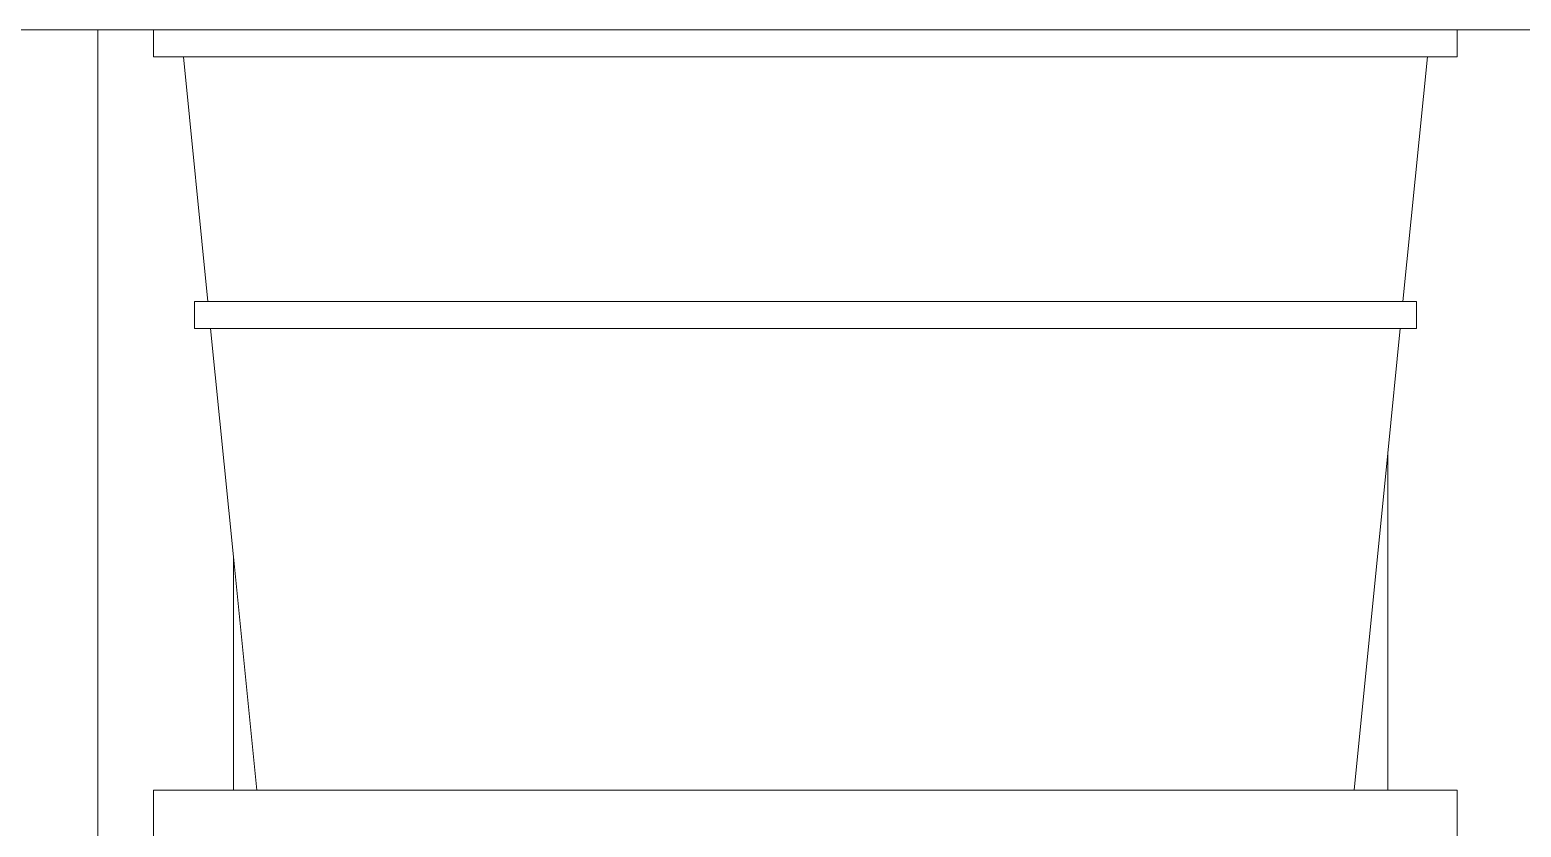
# Model space of a CAD drawing. Header units: millimetres. Extents: x -667 to -468, y -723 to -475.
# Drawn here: x -607.4118 to -606.9725, y -493.1598 to -492.9249 of the extents above; entities that cross this region are included whole.
import ezdxf

# ---------------------------------------------------------------- set-up
doc = ezdxf.new("R2010")
doc.units = ezdxf.units.MM
doc.layers.add('dinding', color=36, linetype='Continuous', lineweight=9)

msp = doc.modelspace()

# ---------------------------------------------------------------- linework, layer by layer
at = {"layer": 'dinding'}
for p, q in [((-607.39176, -492.92493), (-607.47529, -492.92493)), ((-607.39176, -492.92493), (-607.39176, -494.44493)), ((-607.37529, -492.92493), (-607.39176, -492.92493)), ((-607.37529, -492.93293), (-607.37529, -492.92493)), ((-606.99129, -492.92493), (-607.37529, -492.92493)), ((-606.99129, -492.93293), (-606.99129, -492.92493)), ((-606.89129, -492.92493), (-606.99129, -492.92493)), ((-607.36649, -492.93293), (-607.37529, -492.93293)), ((-607.36649, -492.93293), (-607.35929, -493.00493)), ((-607.36649, -492.93293), (-607.00009, -492.93293)), ((-607.00009, -492.93293), (-607.00729, -493.00493)), ((-606.99129, -492.93293), (-607.00009, -492.93293)), ((-607.36329, -493.01293), (-607.36329, -493.00493)), ((-607.36329, -493.00493), (-607.35929, -493.00493)), ((-607.35929, -493.00493), (-607.00729, -493.00493)), ((-607.00729, -493.00493), (-607.00329, -493.00493)), ((-607.00329, -493.01293), (-607.00329, -493.00493)), ((-607.35849, -493.01293), (-607.36329, -493.01293)), ((-607.35849, -493.01293), (-607.35176, -493.08023)), ((-607.35849, -493.01293), (-607.00809, -493.01293)), ((-607.00809, -493.01293), (-607.01176, -493.04963)), ((-607.00329, -493.01293), (-607.00809, -493.01293)), ((-607.01176, -493.04963), (-607.02169, -493.14893)), ((-607.01176, -493.14893), (-607.01176, -493.04963)), ((-607.35176, -493.14893), (-607.35176, -493.08023)), ((-607.35176, -493.08023), (-607.34489, -493.14893)), ((-607.37529, -493.16493), (-607.37529, -493.14893)), ((-607.37529, -493.14893), (-607.35176, -493.14893)), ((-607.35176, -493.14893), (-607.34489, -493.14893)), ((-607.34489, -493.14893), (-607.02169, -493.14893)), ((-607.02169, -493.14893), (-607.01176, -493.14893)), ((-607.01176, -493.14893), (-606.99129, -493.14893)), ((-606.99129, -493.16493), (-606.99129, -493.14893))]:
    msp.add_line(p, q, dxfattribs=at)

doc.saveas('drawing.dxf')
